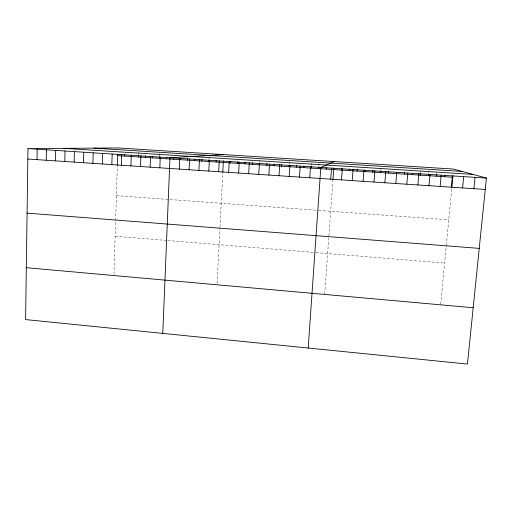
<?xml version="1.0" encoding="UTF-8"?>
<svg xmlns="http://www.w3.org/2000/svg" width="512" height="512" viewBox="0 0 512 512"><rect width="100%" height="100%" fill="white"/><g stroke="black" fill="none" stroke-linecap="round" stroke-linejoin="round"><path stroke-width="0.38" stroke-dasharray="2.56 1.92" d="M113.958 274.336L117.318 166.054M138.49 154.65L138.598 151.565M159.443 155.994L159.565 152.896M209.062 159.168L209.21 156.045M217.088 283.552L219.942 227.91M219.981 227.142L222.758 173.088M259.699 162.413L259.885 159.258M289.114 164.294L289.318 161.12M311.405 165.722L311.622 162.534M318.88 166.202L319.104 163.008M324.704 293.914L332.934 180.435M380.87 170.394L381.05 168.192M420.704 172.947L420.902 170.726M428.749 173.466L429.018 170.502M436.813 173.978L436.954 172.499M440.685 304.294L446.266 245.869M446.336 245.152L451.75 188.365M116.403 195.642L318.048 210.342M318.79 210.4L448.749 219.872M115.142 236.243L166.944 240.461M167.712 240.525L315.091 252.518M315.827 252.576L444.621 263.059"/><path stroke-width="0.77" d="M27.974 148.621L25.6 319.584L467.45 364.058L486.4 178.086L453.594 169.069L117.882 147.942L27.974 148.621L486.4 178.086M37.018 159.642L37.184 149.21M46.246 160.256L46.426 149.805M55.507 160.87L55.706 150.4M64.806 161.491L65.024 151.002M74.138 162.112L74.381 151.603M83.514 162.733L83.77 152.205M92.922 163.36L93.197 152.813M102.368 163.987L102.662 153.421M111.846 164.614L112.166 154.029M117.344 165.312L117.69 154.086M121.37 165.248L121.709 154.643M124.544 156.064L124.595 154.528M130.925 165.882L131.283 155.258M131.469 156.512L131.52 154.976M138.406 156.96L138.464 155.418M140.525 166.522L140.902 155.878M145.37 157.408L145.427 155.866M150.163 167.162L150.56 156.499M152.352 157.862L152.41 156.314M159.354 158.31L159.418 156.768M159.834 167.808L160.256 157.12M166.381 158.765L166.438 157.216M162.778 333.389L169.984 157.747L223.706 154.605M173.421 159.219L173.485 157.67M179.296 169.101L179.757 158.374M180.486 159.674L180.55 158.125M187.571 160.134L187.635 158.579M189.088 169.754L189.574 159.008M194.675 160.589L194.746 159.034M198.918 170.406L199.424 159.642M201.798 161.05L201.875 159.488M208.947 161.51L209.024 159.949M208.794 171.059L209.318 160.275M216.115 161.978L216.192 160.41M218.701 171.718L219.245 160.915M222.797 172.326L223.379 160.87M228.653 172.384L229.222 161.555M230.509 162.906L230.592 161.338M237.741 163.373L237.83 161.798M238.643 173.05L239.232 162.202M244.992 163.84L245.082 162.266M248.678 173.715L249.286 162.848M252.269 164.307L252.358 162.733M258.752 174.381L259.386 163.494M259.565 164.781L259.654 163.2M266.88 165.254L266.976 163.674M268.864 175.053L269.523 164.147M274.221 165.728L274.317 164.141M279.021 175.731L279.699 164.8M281.581 166.202L281.677 164.614M288.96 166.675L289.062 165.088M289.216 176.41L289.92 165.459M296.365 167.155L296.467 165.568M299.456 177.088L300.186 166.118M303.795 167.635L303.898 166.042M309.741 177.773L310.49 166.778M311.238 168.115L311.347 166.522M318.714 168.595L318.822 167.002M308.192 348.026L320.838 167.443L334.304 161.562M326.208 169.082L326.31 167.629M330.746 179.168L331.546 168.134M332.992 179.661L333.824 168.109M341.491 170.067L341.594 168.608M341.478 179.885L342.298 168.826M349.28 170.566L349.389 169.107M352.25 180.602L353.094 169.517M357.094 171.072L357.21 169.613M363.072 181.318L363.942 170.214M364.934 171.578L365.05 170.118M372.8 172.09L372.915 170.624M373.939 182.042L374.829 170.912M380.691 172.595L380.806 171.13M384.851 182.765L385.773 171.616M388.602 173.107L388.723 171.635M396.544 173.619L396.666 172.147M395.814 183.494L396.755 172.32M404.506 174.131L404.634 172.659M406.822 184.23L407.795 173.03M412.493 174.65L412.621 173.171M417.882 184.96L418.874 173.747M420.506 175.168L420.64 173.69M428.544 175.686L428.678 174.202M428.986 185.702L430.01 174.458M436.608 176.205L436.749 174.72M440.134 186.445L441.184 175.181M444.698 176.723L444.838 175.238M451.341 187.187L452.416 175.898M451.827 187.571L452.954 175.763M462.592 187.936L463.693 176.627M473.894 188.685L475.021 177.35M93.939 148.122L462.17 171.424M63.987 148.352L473.056 174.419M117.645 155.622L452.813 177.248M27.827 159.027L485.242 189.44M27.078 213.126L479.238 248.39M26.323 267.699L473.184 307.744"/></g></svg>
